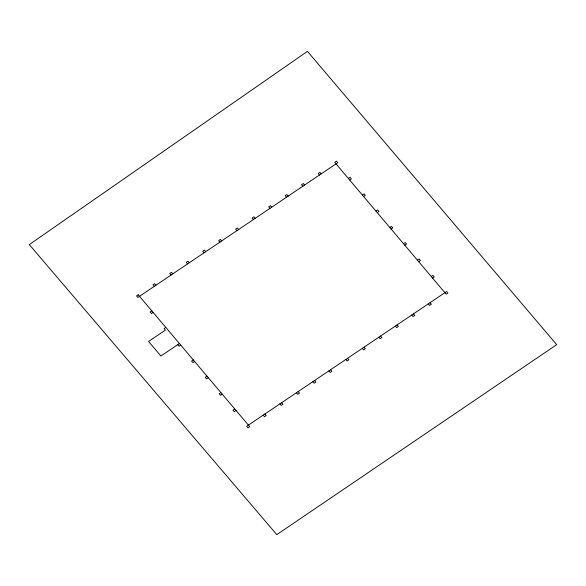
<?xml version="1.0" encoding="UTF-8"?>
<svg xmlns="http://www.w3.org/2000/svg" width="586" height="586" viewBox="0 0 586 586"><rect width="100%" height="100%" fill="white"/><g stroke="black" fill="none" stroke-linecap="round" stroke-linejoin="round"><path stroke-width="0.88" d="M151.84 310.895L150.126 312.052L151.422 313.583L153.136 312.426M348.355 178.452L350.069 177.302L351.358 178.833L349.652 179.983M165.823 327.435L164.109 328.592L165.406 330.123L148.58 341.462L160.879 356.01L179.419 343.521M362.338 194.999L364.053 193.841L365.342 195.372L363.628 196.53M375.934 211.077L377.64 209.927L378.937 211.458L377.223 212.608M180.708 345.051L179.001 346.201L177.704 344.671M193.292 359.936L191.585 361.093L192.875 362.624L194.589 361.467M389.807 227.5L391.521 226.343L392.818 227.873L391.104 229.031M207.005 376.161L205.29 377.311L206.587 378.842L208.301 377.692M403.52 243.717L405.234 242.56L406.523 244.091L404.809 245.248M220.9 392.598L219.186 393.748L220.483 395.279L222.197 394.129M417.415 260.155L419.129 259.005L420.418 260.536L418.704 261.686M234.73 408.955L233.016 410.112L234.312 411.643L236.019 410.486M431.245 276.519L432.951 275.361L434.248 276.892L432.534 278.05M321.179 173.874L319.883 172.343L318.169 173.493L319.465 175.024M430.058 302.691L431.347 304.222L429.641 305.372L428.344 303.841M304.574 185.059L303.284 183.528L301.57 184.685L302.867 186.216M413.452 313.876L414.749 315.407L413.035 316.557L411.746 315.026M288.202 196.098L286.906 194.567L285.199 195.717L286.488 197.248M397.081 324.908L398.377 326.439L396.663 327.596L395.374 326.065M271.706 207.21L270.417 205.679L268.703 206.836L270 208.367M380.592 336.027L381.882 337.558L380.168 338.708L378.878 337.177M255.144 218.373L253.855 216.842L252.141 217.999L253.438 219.53M364.031 347.19L365.32 348.721L363.613 349.871L362.316 348.34M238.67 229.478L237.381 227.947L235.667 229.097L236.964 230.628M347.557 358.288L348.846 359.819L347.139 360.976L345.843 359.445M221.676 240.934L220.38 239.403L218.673 240.553L219.962 242.084M330.555 369.744L331.852 371.275L330.138 372.432L328.849 370.901M205.73 251.68L204.433 250.149L202.719 251.306L204.016 252.837M314.609 380.497L315.898 382.028L314.191 383.178L312.895 381.647M189.285 262.762L187.996 261.231L186.282 262.382L187.579 263.912M298.164 391.573L299.461 393.103L297.747 394.261L296.457 392.73M172.775 273.889L171.478 272.358L169.764 273.508L171.061 275.039M281.654 402.707L282.95 404.237L281.236 405.387L279.94 403.857M156.015 285.184L154.726 283.653L153.012 284.803L154.308 286.334M264.901 413.994L266.19 415.525L264.484 416.683L263.187 415.152M307.445 51.356L29.3 244.611L276.804 534.644L556.7 344.656L307.445 51.356M138.215 294.773L136.501 295.93L137.798 297.461L337.734 162.71L336.445 161.179L334.731 162.337L446.195 294.209L447.909 293.059L446.62 291.528L246.677 426.278L247.973 427.809L249.687 426.652L138.215 294.773"/></g></svg>
